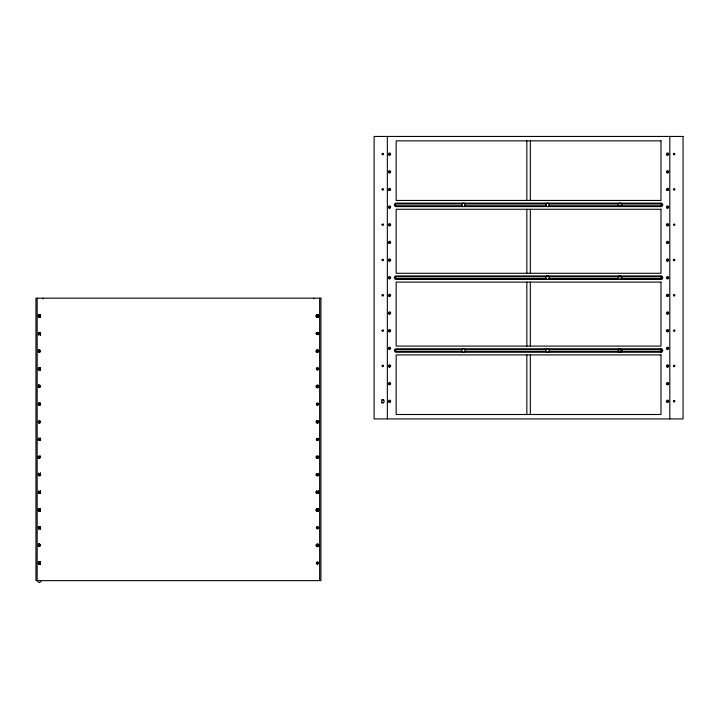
<?xml version="1.0" encoding="UTF-8"?>
<svg xmlns="http://www.w3.org/2000/svg" width="719" height="719" viewBox="0 0 719 719"><rect width="100%" height="100%" fill="white"/><g stroke="black" fill="none" stroke-linecap="round" stroke-linejoin="round"><path stroke-width="1.08" d="M40.183 315.83C40.21 316.935 38.377 316.693 38.691 315.632C38.952 314.185 41.316 316.081 39.428 315.83L39.374 316.935M40.183 333.481L39.23 334.218L38.772 333.104L39.626 332.744L40.156 333.283L39.428 333.481L39.374 334.596M40.183 351.133C40.21 352.247 38.377 352.004 38.691 350.935C38.952 349.497 41.316 351.384 39.428 351.133L39.374 352.247M40.183 368.793L39.23 369.521L38.772 368.407L39.626 368.056L40.156 368.595L39.428 368.793L39.374 369.899M40.183 386.445L39.23 387.173L38.772 386.067L39.626 385.708L40.156 386.247L39.428 386.445L39.374 387.559M40.183 404.096L39.23 404.833L38.772 403.719L39.626 403.368L40.156 403.898L39.428 404.096L39.374 405.21M40.183 421.747L39.23 422.484L38.772 421.37L39.626 421.019L40.156 421.559L39.428 421.747L39.374 422.862M40.183 439.408C40.21 440.513 38.377 440.271 38.691 439.21C38.952 437.763 41.316 439.66 39.428 439.408L39.374 440.513M40.183 457.059L39.23 457.796L38.772 456.682L39.626 456.322L40.156 456.862L39.428 457.059L39.374 458.174M40.183 474.711L39.23 475.448L38.772 474.333L39.626 473.983L40.156 474.513L39.428 474.711L39.374 475.825M40.183 492.371L39.23 493.099L38.772 491.985L39.626 491.634L40.156 492.173L39.428 492.371L39.374 493.477M40.183 510.023C40.21 511.128 38.377 510.885 38.691 509.825C38.952 508.387 41.316 510.274 39.428 510.023L39.374 511.137M40.183 527.674L39.23 528.411L38.772 527.297L39.626 526.946L40.156 527.476L39.428 527.674L39.374 528.789M40.183 545.326L39.23 546.063L38.772 544.948L39.626 544.598L40.156 545.137L39.428 545.326L39.374 546.44M40.183 562.986L39.23 563.714L38.772 562.609L39.626 562.249L40.156 562.788L39.428 562.986L39.374 564.091M318.193 315.83L317.241 316.558L316.782 315.443L318.095 315.443L317.43 316.935M318.193 333.481C318.22 334.587 316.396 334.353 316.702 333.283C316.962 331.845 319.326 333.733 317.439 333.481L317.43 334.596M318.193 351.133L317.241 351.87L316.782 350.755L318.095 350.755L317.43 352.247M318.193 368.793C318.22 369.899 316.396 369.656 316.702 368.595C316.962 367.148 319.326 369.045 317.439 368.793L317.43 369.899M318.193 386.445L317.241 387.173L316.782 386.067L318.095 386.067L317.43 387.559M318.193 404.096C318.22 405.21 316.396 404.968 316.702 403.898C316.962 402.46 319.326 404.348 317.439 404.096L317.43 405.21M318.193 421.747C318.22 422.862 316.396 422.619 316.702 421.559C316.962 420.112 319.326 422.008 317.439 421.747L317.43 422.862M318.193 439.408C318.22 440.513 316.396 440.271 316.702 439.21C316.962 437.763 319.326 439.66 317.439 439.408L317.43 440.513M318.193 457.059L317.241 457.796L316.782 456.682L318.095 456.682L317.43 458.174M318.193 474.711L317.241 475.448L316.782 474.333L318.095 474.333L317.43 475.825M318.193 492.371L317.241 493.099L316.782 491.985L318.095 491.985L317.43 493.477M318.193 510.023C318.22 511.128 316.396 510.885 316.702 509.825C316.962 508.387 319.326 510.274 317.439 510.023L317.43 511.137M318.193 527.674L317.241 528.411L316.782 527.297L318.095 527.297L317.43 528.789M318.193 545.326L317.241 546.063L316.782 544.948L318.095 544.948L317.43 546.44M318.193 562.986L317.241 563.714L316.782 562.609L318.095 562.609L317.43 564.091M464.375 206.506L465.328 204.852L464.375 203.198L462.461 203.198L461.508 204.852L462.461 206.506M548.489 206.506L549.442 204.852L548.489 203.198L546.575 203.198L545.622 204.852L546.575 206.506M620.955 206.506L621.908 204.852L620.955 203.198L619.041 203.198L618.088 204.852L619.041 206.506M621.908 350.477L620.955 352.13L619.041 352.13L618.088 350.477L619.041 348.814L620.955 348.814L621.908 350.477L620.758 350.477M41.019 581.59L39.365 582.552L37.712 581.59M548.777 205.742L660.986 205.742L661.866 204.861L660.986 203.98L620.587 203.98M660.986 203.126L396.169 203.126A1.735 1.735 0 0 0 394.434 204.861A1.735 1.735 0 0 0 396.169 206.596L660.986 206.596A1.735 1.735 0 0 0 662.72 204.861A1.735 1.735 0 0 0 660.986 203.126L660.986 203.98M462.371 203.98L396.169 203.98L395.288 204.861L396.169 205.742L462.371 205.742M464.618 203.98L546.53 203.98M548.777 203.98L618.34 203.98M464.618 205.742L546.53 205.742M660.986 275.943L396.169 275.943A1.735 1.735 0 0 0 394.434 277.687A1.735 1.735 0 0 0 396.169 279.421L660.986 279.421A1.735 1.735 0 0 0 662.72 277.687A1.735 1.735 0 0 0 660.986 275.943L660.986 279.421M546.53 276.797L396.169 276.797L395.288 277.687L396.169 278.568L546.53 278.568M548.777 276.797L660.986 276.797L661.866 277.687L660.986 278.568L620.587 278.568M548.777 278.568L618.34 278.568M660.986 348.769L396.169 348.769A1.735 1.735 0 0 0 394.434 350.504A1.735 1.735 0 0 0 396.169 352.247L660.986 352.247A1.735 1.735 0 0 0 662.72 350.504A1.735 1.735 0 0 0 660.986 348.769L660.986 352.247M462.371 349.623L396.169 349.623L395.288 350.504L396.169 351.384L462.371 351.384M464.618 349.623L546.53 349.623M548.777 349.623L660.986 349.623L661.866 350.504L660.986 351.384L548.777 351.384M464.618 351.384L546.53 351.384M381.78 399.602L383.694 399.602M381.78 402.919L383.694 402.919M669.811 136.448L669.811 418.916M667.6 154.109L667.6 155.214M667.6 171.76L667.6 172.875M667.6 189.412L667.6 190.526M667.6 207.063L667.6 208.177M667.6 224.723L667.6 225.829M667.6 242.375L667.6 243.489M667.6 260.026L667.6 261.141M667.6 277.687L667.6 278.792M667.6 295.338L667.6 296.453M667.6 312.99L667.6 314.104M667.6 330.641L667.6 331.756M667.6 348.302L667.6 349.407M667.6 365.953L667.6 367.067M667.6 383.604L667.6 384.719M667.6 401.265L667.6 402.37M660.986 205.742L660.986 206.596M530.316 140.861L530.316 200.448M530.316 209.274L530.316 273.274M530.316 282.1L530.316 346.091M530.316 354.916L530.316 414.504M526.838 140.861L526.838 200.448M526.838 209.274L526.838 273.274M526.838 282.1L526.838 346.091M526.838 354.916L526.838 414.504M389.554 154.109L389.554 155.214M389.554 171.76L389.554 172.875M389.554 189.412L389.554 190.526M389.554 207.063L389.554 208.177M389.554 224.723L389.554 225.829M389.554 242.375L389.554 243.489M389.554 260.026L389.554 261.141M389.554 277.687L389.554 278.792M389.554 295.338L389.554 296.453M389.554 312.99L389.554 314.104M389.554 330.641L389.554 331.756M389.554 348.302L389.554 349.407M389.554 365.953L389.554 367.067M389.554 383.604L389.554 384.719M389.554 401.265L389.554 402.37M387.343 136.448L387.343 418.916M319.64 298.169L319.64 580.637M318.481 314.985L318.481 317.232M318.481 490.969L318.481 493.207M318.481 508.899L318.481 511.146M318.337 314.985L318.337 317.232M318.337 490.969L318.337 493.207M318.337 508.899L318.337 511.146M316.54 314.985L316.54 317.232M316.54 490.969L316.54 493.207M316.54 508.899L316.54 511.146M316.396 314.985L316.396 317.232M316.396 490.969L316.396 493.207M316.396 508.899L316.396 511.146M313.969 298.169L313.969 298.87M42.897 298.169L42.897 298.87M40.471 314.985L40.471 317.232M40.471 332.924L40.471 335.162M40.471 367.67L40.471 369.908M40.471 438.284L40.471 440.522M40.471 473.03L40.471 475.277M40.471 490.969L40.471 493.207M40.471 508.899L40.471 511.146M40.471 526.838L40.471 529.076M40.471 561.584L40.471 563.822M40.327 314.985L40.327 317.232M40.327 332.924L40.327 335.162M40.327 367.67L40.327 369.908M40.327 438.284L40.327 440.522M40.327 473.03L40.327 475.277M40.327 490.969L40.327 493.207M40.327 508.899L40.327 511.146M40.327 526.838L40.327 529.076M40.327 561.584L40.327 563.822M38.529 314.985L38.529 317.232M38.529 332.924L38.529 335.162M38.529 349.731L38.529 351.977M38.529 367.67L38.529 369.908M38.529 384.485L38.529 386.723M38.529 438.284L38.529 440.522M38.529 456.214L38.529 458.461M38.529 473.03L38.529 475.277M38.529 490.969L38.529 493.207M38.529 508.899L38.529 511.146M38.529 526.838L38.529 529.076M38.529 543.645L38.529 545.892M38.529 561.584L38.529 563.822M37.172 298.169L37.172 580.637M38.449 544.355A1.375 1.375 0 0 1 39.779 543.995M40.615 475.403A1.375 1.375 0 0 1 40.399 475.69M38.449 473.74A1.375 1.375 0 0 1 38.736 473.524M40.111 473.524A1.375 1.375 0 0 1 40.615 474.028M40.615 440.091A1.375 1.375 0 0 1 40.399 440.379M38.449 438.428A1.375 1.375 0 0 1 38.736 438.213M40.111 438.213A1.375 1.375 0 0 1 40.615 438.716M318.409 332.511A1.375 1.375 0 0 1 318.769 333.841M316.108 333.841A1.375 1.375 0 0 1 316.468 332.511M318.634 315.138A1.375 1.375 0 0 1 318.409 316.8M316.468 316.8A1.375 1.375 0 0 1 316.243 315.138M316.746 314.634A1.375 1.375 0 0 1 317.079 314.5M317.798 314.5A1.375 1.375 0 0 1 318.131 314.634M318.634 421.064A1.375 1.375 0 0 1 318.634 422.439M318.131 422.943A1.375 1.375 0 0 1 316.746 422.943M316.243 422.439A1.375 1.375 0 0 1 316.243 421.064M318.634 385.752A1.375 1.375 0 0 1 318.634 387.128M318.131 387.64A1.375 1.375 0 0 1 316.746 387.64M316.243 387.128A1.375 1.375 0 0 1 316.243 385.752M316.746 385.249A1.375 1.375 0 0 1 318.131 385.249M318.634 350.45A1.375 1.375 0 0 1 318.634 351.825M316.243 351.825A1.375 1.375 0 0 1 316.243 350.45M316.746 349.946A1.375 1.375 0 0 1 317.079 349.802M317.798 349.802A1.375 1.375 0 0 1 318.131 349.946M40.615 528.366A1.375 1.375 0 0 1 40.111 528.869M38.736 528.869A1.375 1.375 0 0 1 38.449 528.654M40.399 526.703A1.375 1.375 0 0 1 40.615 526.991M318.409 456.089A1.375 1.375 0 0 1 318.634 457.751M318.131 458.255A1.375 1.375 0 0 1 317.798 458.389M317.079 458.389A1.375 1.375 0 0 1 316.746 458.255M316.243 457.751A1.375 1.375 0 0 1 316.468 456.089M38.044 510.023A1.375 1.375 0 0 1 39.069 508.693M40.615 563.669A1.375 1.375 0 0 1 40.399 563.957M39.779 564.316A1.375 1.375 0 0 1 38.449 563.957M38.449 562.006A1.375 1.375 0 0 1 39.779 561.656M40.111 561.791A1.375 1.375 0 0 1 40.615 562.294M318.409 491.392A1.375 1.375 0 0 1 318.769 492.722M316.108 492.722A1.375 1.375 0 0 1 316.468 491.392M40.615 493.054A1.375 1.375 0 0 1 40.111 493.558M38.736 493.558A1.375 1.375 0 0 1 38.449 493.342M40.399 491.392A1.375 1.375 0 0 1 40.615 491.679M39.069 458.389A1.375 1.375 0 0 1 38.044 457.059M40.399 456.089A1.375 1.375 0 0 1 40.615 456.367M318.634 509.331A1.375 1.375 0 0 1 317.439 511.398A1.375 1.375 0 0 1 316.243 509.331M316.746 508.827A1.375 1.375 0 0 1 317.079 508.693M317.798 508.693A1.375 1.375 0 0 1 318.131 508.827M40.615 404.788A1.375 1.375 0 0 1 40.399 405.076M38.449 403.125A1.375 1.375 0 0 1 38.736 402.901M40.111 402.901A1.375 1.375 0 0 1 40.615 403.413M40.615 369.476A1.375 1.375 0 0 1 40.111 369.979M38.736 369.979A1.375 1.375 0 0 1 38.449 369.764M40.399 367.813A1.375 1.375 0 0 1 40.615 368.101M318.634 474.028A1.375 1.375 0 0 1 318.409 475.69M316.468 475.69A1.375 1.375 0 0 1 316.243 474.028M38.449 350.162A1.375 1.375 0 0 1 39.069 349.802M38.449 385.474A1.375 1.375 0 0 1 39.779 385.114M318.634 544.643A1.375 1.375 0 0 1 318.634 546.018M318.131 546.521A1.375 1.375 0 0 1 316.746 546.521M316.243 546.018A1.375 1.375 0 0 1 316.243 544.643M316.746 544.139A1.375 1.375 0 0 1 318.131 544.139M40.615 316.513A1.375 1.375 0 0 1 40.399 316.8M38.044 315.83A1.375 1.375 0 0 1 39.069 314.5M39.779 314.5A1.375 1.375 0 0 1 40.615 315.138M39.779 423.078A1.375 1.375 0 0 1 38.449 422.727M40.615 334.173A1.375 1.375 0 0 1 40.111 334.677M38.736 334.677A1.375 1.375 0 0 1 38.449 334.452M40.399 332.511A1.375 1.375 0 0 1 40.615 332.789M382.023 153.875C383.11 157.245 384.647 151.493 382.023 153.875M382.023 189.187C383.11 192.557 384.647 186.805 382.023 189.187M382.023 224.49C383.11 227.86 384.647 222.117 382.023 224.49M382.023 259.802C383.11 263.172 384.647 257.42 382.023 259.802M382.023 295.105C383.11 298.484 384.647 292.732 382.023 295.105M382.023 330.416C383.11 333.787 384.647 328.035 382.023 330.416M382.023 365.728C383.11 369.099 384.647 363.347 382.023 365.728M673.424 153.875C674.503 157.245 676.04 151.493 673.424 153.875M673.424 189.187C674.503 192.557 676.04 186.805 673.424 189.187M673.424 224.49C674.503 227.86 676.04 222.117 673.424 224.49M673.424 259.802C674.503 263.172 676.04 257.42 673.424 259.802M673.424 295.105C674.503 298.484 676.04 292.732 673.424 295.105M673.424 330.416C674.503 333.787 676.04 328.035 673.424 330.416M673.424 365.728C674.503 369.099 676.04 363.347 673.424 365.728M673.424 401.031C674.503 404.402 676.04 398.65 673.424 401.031M462.461 348.814L461.508 350.477L462.461 352.13L464.375 352.13L465.328 350.477L464.375 348.814L462.461 348.814M546.575 276.051L545.622 277.705L546.575 279.358L548.489 279.358L549.442 277.705L548.489 276.051L546.575 276.051M546.575 348.814L545.622 350.477L546.575 352.13L548.489 352.13L549.442 350.477L548.489 348.814L546.575 348.814M619.041 276.051L618.088 277.705L619.041 279.358L620.955 279.358L621.908 277.705L620.955 276.051L619.041 276.051M683.05 136.448L374.105 136.448L374.105 418.916L683.05 418.916L683.05 136.448M660.986 140.861L396.169 140.861L396.169 200.448L660.986 200.448L660.986 140.861M660.986 209.274L396.169 209.274L396.169 273.274L660.986 273.274L660.986 209.274M660.986 282.1L396.169 282.1L396.169 346.091L660.986 346.091L660.986 282.1M320.917 298.169L35.95 298.169L35.95 580.637L320.917 580.637L320.917 298.169M660.986 354.916L396.169 354.916L396.169 414.504L660.986 414.504L660.986 354.916M388.997 243.337A1.114 1.114 0 0 0 390.66 242.375A1.114 1.114 0 0 0 388.997 241.413A1.114 1.114 0 0 0 388.997 243.337M388.997 190.373A1.114 1.114 0 0 0 390.66 189.412A1.114 1.114 0 0 0 388.997 188.45A1.114 1.114 0 0 0 388.997 190.373M388.997 208.034A1.114 1.114 0 0 0 390.66 207.063A1.114 1.114 0 0 0 388.997 206.101A1.114 1.114 0 0 0 388.997 208.034M388.997 260.988A1.114 1.114 0 0 0 390.66 260.026A1.114 1.114 0 0 0 388.997 259.065A1.114 1.114 0 0 0 388.997 260.988M388.763 225.505A1.114 1.114 0 0 0 390.624 225.011A1.114 1.114 0 0 0 389.267 223.645A1.114 1.114 0 0 0 388.763 225.505M388.997 313.951A1.114 1.114 0 0 0 390.66 312.99A1.114 1.114 0 0 0 388.997 312.028A1.114 1.114 0 0 0 388.997 313.951M388.997 172.722A1.114 1.114 0 0 0 390.66 171.76A1.114 1.114 0 0 0 388.997 170.798A1.114 1.114 0 0 0 388.997 172.722M388.997 331.612A1.114 1.114 0 0 0 390.66 330.641A1.114 1.114 0 0 0 388.997 329.679A1.114 1.114 0 0 0 388.997 331.612M667.043 243.337A1.114 1.114 0 0 0 668.715 242.375A1.114 1.114 0 0 0 667.043 241.413A1.114 1.114 0 0 0 667.043 243.337M388.997 402.227A1.114 1.114 0 0 0 390.66 401.265A1.114 1.114 0 0 0 388.997 400.294A1.114 1.114 0 0 0 388.997 402.227M388.997 384.566A1.114 1.114 0 0 0 390.66 383.604A1.114 1.114 0 0 0 388.997 382.643A1.114 1.114 0 0 0 388.997 384.566M667.043 296.3A1.114 1.114 0 0 0 668.715 295.338A1.114 1.114 0 0 0 667.043 294.377A1.114 1.114 0 0 0 667.043 296.3M388.997 278.648A1.114 1.114 0 0 0 390.66 277.687A1.114 1.114 0 0 0 388.997 276.716A1.114 1.114 0 0 0 388.997 278.648M667.043 172.722A1.114 1.114 0 0 0 668.715 171.76A1.114 1.114 0 0 0 667.043 170.798A1.114 1.114 0 0 0 667.043 172.722M667.043 190.373A1.114 1.114 0 0 0 668.715 189.412A1.114 1.114 0 0 0 667.043 188.45A1.114 1.114 0 0 0 667.043 190.373M667.043 155.07A1.114 1.114 0 0 0 668.715 154.109A1.114 1.114 0 0 0 667.043 153.138A1.114 1.114 0 0 0 667.043 155.07M667.043 208.034A1.114 1.114 0 0 0 668.715 207.063A1.114 1.114 0 0 0 667.043 206.101A1.114 1.114 0 0 0 667.043 208.034M667.043 225.685A1.114 1.114 0 0 0 668.715 224.723A1.114 1.114 0 0 0 667.043 223.762A1.114 1.114 0 0 0 667.043 225.685M388.997 366.915A1.114 1.114 0 0 0 390.66 365.953A1.114 1.114 0 0 0 388.997 364.991A1.114 1.114 0 0 0 388.997 366.915M388.997 349.263A1.114 1.114 0 0 0 390.66 348.302A1.114 1.114 0 0 0 388.997 347.34A1.114 1.114 0 0 0 388.997 349.263M666.819 278.469A1.114 1.114 0 0 0 668.679 277.974A1.114 1.114 0 0 0 667.313 276.608A1.114 1.114 0 0 0 666.819 278.469M667.043 402.227A1.114 1.114 0 0 0 668.715 401.265A1.114 1.114 0 0 0 667.043 400.294A1.114 1.114 0 0 0 667.043 402.227M667.043 366.915A1.114 1.114 0 0 0 668.715 365.953A1.114 1.114 0 0 0 667.043 364.991A1.114 1.114 0 0 0 667.043 366.915M667.043 349.263A1.114 1.114 0 0 0 668.715 348.302A1.114 1.114 0 0 0 667.043 347.34A1.114 1.114 0 0 0 667.043 349.263M667.043 313.951A1.114 1.114 0 0 0 668.715 312.99A1.114 1.114 0 0 0 667.043 312.028A1.114 1.114 0 0 0 667.043 313.951M667.043 331.612A1.114 1.114 0 0 0 668.715 330.641A1.114 1.114 0 0 0 667.043 329.679A1.114 1.114 0 0 0 667.043 331.612M388.763 154.891A1.114 1.114 0 0 0 390.624 154.396A1.114 1.114 0 0 0 389.267 153.03A1.114 1.114 0 0 0 388.763 154.891M667.043 384.566A1.114 1.114 0 0 0 668.715 383.604A1.114 1.114 0 0 0 667.043 382.643A1.114 1.114 0 0 0 667.043 384.566M388.997 296.3A1.114 1.114 0 0 0 390.66 295.338A1.114 1.114 0 0 0 388.997 294.377A1.114 1.114 0 0 0 388.997 296.3M667.043 260.988A1.114 1.114 0 0 0 668.715 260.026A1.114 1.114 0 0 0 667.043 259.065A1.114 1.114 0 0 0 667.043 260.988M382.104 402.298A1.294 1.294 0 0 0 384.171 401.418A1.294 1.294 0 0 0 382.373 400.07A1.294 1.294 0 0 0 382.104 402.298M38.826 546.296A1.114 1.114 0 0 0 40.489 545.326A1.114 1.114 0 0 0 38.826 544.364A1.114 1.114 0 0 0 38.826 546.296M38.826 475.672A1.114 1.114 0 0 0 40.489 474.711A1.114 1.114 0 0 0 38.826 473.749A1.114 1.114 0 0 0 38.826 475.672M38.826 440.37A1.114 1.114 0 0 0 40.489 439.408A1.114 1.114 0 0 0 38.826 438.446A1.114 1.114 0 0 0 38.826 440.37M38.871 528.627A1.105 1.105 0 0 0 40.525 527.674A1.105 1.105 0 0 0 38.871 526.721A1.105 1.105 0 0 0 38.871 528.627M38.871 493.324A1.105 1.105 0 0 0 40.525 492.371A1.105 1.105 0 0 0 38.871 491.41A1.105 1.105 0 0 0 38.871 493.324M38.871 369.746A1.105 1.105 0 0 0 40.525 368.793A1.105 1.105 0 0 0 38.871 367.831A1.105 1.105 0 0 0 38.871 369.746M38.826 510.984A1.114 1.114 0 0 0 40.489 510.023A1.114 1.114 0 0 0 38.826 509.061A1.114 1.114 0 0 0 38.826 510.984M38.871 316.782A1.105 1.105 0 0 0 40.525 315.83A1.105 1.105 0 0 0 38.871 314.868A1.105 1.105 0 0 0 38.871 316.782M38.871 405.049A1.105 1.105 0 0 0 40.525 404.096A1.105 1.105 0 0 0 38.871 403.143A1.105 1.105 0 0 0 38.871 405.049M316.872 369.755A1.114 1.114 0 0 0 318.544 368.793A1.114 1.114 0 0 0 316.872 367.822A1.114 1.114 0 0 0 316.872 369.755M316.89 387.397A1.105 1.105 0 0 0 318.544 386.445A1.105 1.105 0 0 0 316.89 385.492A1.105 1.105 0 0 0 316.89 387.397M316.89 440.361A1.105 1.105 0 0 0 318.544 439.408A1.105 1.105 0 0 0 316.89 438.446A1.105 1.105 0 0 0 316.89 440.361M316.89 458.012A1.105 1.105 0 0 0 318.544 457.059A1.105 1.105 0 0 0 316.89 456.107A1.105 1.105 0 0 0 316.89 458.012M316.872 352.094A1.114 1.114 0 0 0 318.544 351.133A1.114 1.114 0 0 0 316.872 350.171A1.114 1.114 0 0 0 316.872 352.094M38.826 458.021A1.114 1.114 0 0 0 40.489 457.059A1.114 1.114 0 0 0 38.826 456.098A1.114 1.114 0 0 0 38.826 458.021M38.826 563.948A1.114 1.114 0 0 0 40.489 562.986A1.114 1.114 0 0 0 38.826 562.024A1.114 1.114 0 0 0 38.826 563.948M38.871 422.709A1.105 1.105 0 0 0 40.525 421.747A1.105 1.105 0 0 0 38.871 420.795A1.105 1.105 0 0 0 38.871 422.709M316.872 334.443A1.114 1.114 0 0 0 318.544 333.481A1.114 1.114 0 0 0 316.872 332.52A1.114 1.114 0 0 0 316.872 334.443M316.89 493.324A1.105 1.105 0 0 0 318.544 492.371A1.105 1.105 0 0 0 316.89 491.41A1.105 1.105 0 0 0 316.89 493.324M316.89 546.287A1.105 1.105 0 0 0 318.544 545.326A1.105 1.105 0 0 0 316.89 544.373A1.105 1.105 0 0 0 316.89 546.287M316.872 563.948A1.114 1.114 0 0 0 318.544 562.986A1.114 1.114 0 0 0 316.872 562.024A1.114 1.114 0 0 0 316.872 563.948M316.89 422.709A1.105 1.105 0 0 0 318.544 421.747A1.105 1.105 0 0 0 316.89 420.795A1.105 1.105 0 0 0 316.89 422.709M316.89 405.049A1.105 1.105 0 0 0 318.544 404.096A1.105 1.105 0 0 0 316.89 403.143A1.105 1.105 0 0 0 316.89 405.049M316.872 475.672A1.114 1.114 0 0 0 318.544 474.711A1.114 1.114 0 0 0 316.872 473.749A1.114 1.114 0 0 0 316.872 475.672M38.871 334.434A1.105 1.105 0 0 0 40.525 333.481A1.105 1.105 0 0 0 38.871 332.529A1.105 1.105 0 0 0 38.871 334.434M38.871 387.397A1.105 1.105 0 0 0 40.525 386.445A1.105 1.105 0 0 0 38.871 385.492A1.105 1.105 0 0 0 38.871 387.397M316.89 316.782A1.105 1.105 0 0 0 318.544 315.83A1.105 1.105 0 0 0 316.89 314.868A1.105 1.105 0 0 0 316.89 316.782M316.872 528.636A1.114 1.114 0 0 0 318.544 527.674A1.114 1.114 0 0 0 316.872 526.712A1.114 1.114 0 0 0 316.872 528.636M316.89 510.975A1.105 1.105 0 0 0 318.544 510.023A1.105 1.105 0 0 0 316.89 509.07A1.105 1.105 0 0 0 316.89 510.975M38.871 352.094A1.105 1.105 0 0 0 40.525 351.133A1.105 1.105 0 0 0 38.871 350.18A1.105 1.105 0 0 0 38.871 352.094"/></g></svg>
